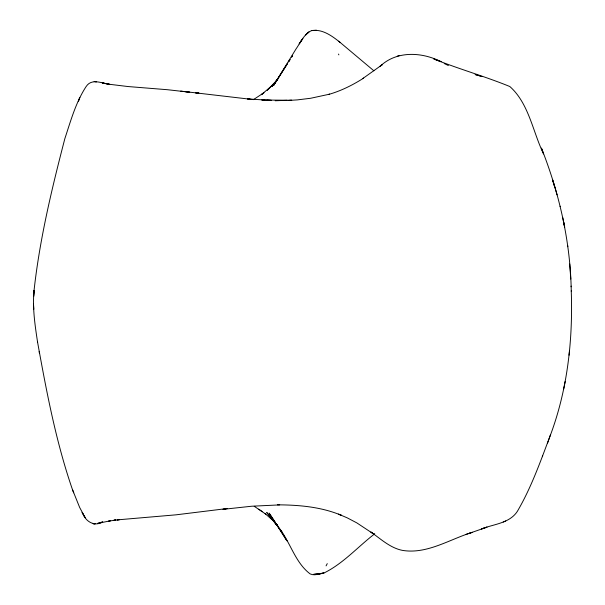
<?xml version="1.0" encoding="UTF-8"?>
<svg xmlns="http://www.w3.org/2000/svg" width="605" height="605" viewBox="0 0 605 605"><rect width="100%" height="100%" fill="white"/><g stroke="black" fill="none" stroke-linecap="round" stroke-linejoin="round"><path stroke-width="0.91" d="M180.766 91.09L189.72 92.21L167.441 89.714L127.98 86.538L108.129 84.125L102.237 82.893L109.686 84.314C101.844 83.392 91.703 77.916 86.076 86.628C75.784 102.366 70.702 120.932 64.848 138.643C51.871 188.586 39.696 239.066 34.054 290.438C32.345 307.854 35.007 325.278 37.616 342.46M33.653 296.624L34.054 290.438L33.668 296.163M469.412 533.285L487.002 527.144L481.459 528.952C493.612 524.096 509.47 523.431 517.313 511.414C531.53 487.229 540.794 460.45 550.716 434.314C567.656 388.591 572.965 339.367 571.249 290.869M569.04 355.211L569.479 351.066M563.686 388.977L565.214 381.384M547.434 443.465L550.512 434.708M542.383 456.692L542.662 456.004M326.072 565.872L327.26 563.626M287.088 64.236L273.566 85.555L296.004 48.997C300.526 42.562 303.907 34.13 311.439 30.628C322.374 28.753 332.062 35.96 340.108 42.403M288.593 61.861L290.098 59.494L288.6 61.778M292.601 55.547L291.595 57.127L292.601 55.509M287.602 63.343L276.099 81.372L277.861 78.907M277.733 79.043L272.031 86.538L277.445 79.535L274.05 83.808L277.158 79.943L267.281 90.221L272.825 84.957L261.352 94.698L263.909 92.746L253.382 99.666M374.737 533.723L373.3 534.918C356.995 547.744 342.732 563.815 323.887 573.056C319.432 573.691 314.539 576.013 310.153 573.911C295.149 562.673 290.332 542.178 279.003 527.893L286.952 540.855L269.104 513.101L275.411 522.455M503.224 522.009L505.697 520.981M571.256 291.247C570.5 242.136 559.451 193.638 541.422 148.059L543.577 153.935C532.823 131.913 528.914 103.387 509.818 86.523C484.96 76.343 458.855 69.031 433.861 58.995L441.121 61.687C421.783 51.909 396.623 50.57 380.091 66.316L382.375 64.599L362.667 78.627L363.582 78.151C352.783 85.018 341.25 90.818 328.893 94.372L329.574 94.176L310.652 98.267L297.365 99.893L288.638 100.43L291.686 100.264L261.836 100.014L264.438 100.112M399.073 55.584L397.258 56.189M466.062 534.389L472.331 532.317C449.659 539.267 426.79 554.603 402.166 550.331C390.043 547.82 380.689 538.896 370.88 532.014L374.503 534.578L356.852 522.902L347.247 517.857L338.558 514.152L341.583 515.399C321.361 506.877 299.203 504.941 277.468 504.835M227.162 508.54L175.987 514.832L117.355 519.869M318.359 574.228L323.887 573.056M227.094 508.525L222.958 509.349L251.688 506.226L279.684 504.895M115.532 520.02L113.914 520.179L115.631 520.02M117.143 519.869L119.571 519.642L108.703 521.071L110.405 520.807L97.738 523.363L102.706 521.85C95.446 526.652 86.78 522.357 83.558 515.097L85.245 517.698M311.439 30.628L316.581 30.25M275.177 100.755L287.012 100.309M267.047 100.211L271.388 100.377L247.543 98.955L252.913 99.5M185.47 91.665L250.326 99.235M480.272 75.958L475.122 74.528L481.996 76.54M444.244 63.517L448.365 65.529M254.236 506.294L265.837 514.182L265.149 513.653L272.749 520.308L277.09 525.246L269.8 516.012L277.71 526.138L269.8 516.012M258.683 509.153L262.396 511.664M338.679 41.208L373.898 70.808M277.09 525.246L266.714 512.48L275.479 523.257M276.508 524.588L279.646 529.065M280.69 530.555L282.263 532.786M84.458 516.541L84.768 517.003L79.618 507.361L72.464 489.604C55.978 441.824 46.562 391.874 37.578 342.218M276.462 524.013L278.565 527.129M280.145 529.466L282.248 532.589M338.505 54.072L338.868 54.866M72.464 489.604L73.712 492.81M555.382 188.987L557.084 194.863M560.109 206.229L560.2 206.63M562.726 217.513L564.677 227.208L563.694 222.126M39.128 351.573L39.461 353.365M567.634 245.456L567.808 246.704M569.713 264.014L570.772 279.064M571.09 286.104L571.105 286.785M79.489 98.335L78.31 101.428L79.799 97.617L79.489 98.335M301.237 40.86L299.173 43.908L302.84 38.516L301.237 40.86M307.121 33.487L305.843 34.81L307.121 33.487M308.255 32.511L307.211 33.509L308.905 31.959L308.255 32.511M323.41 573.162L313.435 574.395L323.41 573.162M198.803 93.004L195.642 92.898L198.78 93.049M95.023 523.862L93.215 523.726L95.023 523.862M94.947 81.592L94.1 81.509L96.46 81.796L94.947 81.592M83.52 514.87L82.159 512.639L83.52 514.87M555.042 187.996L552.592 179.965L555.042 187.996M33.691 309.321L33.509 303.929L33.691 309.321"/></g></svg>
